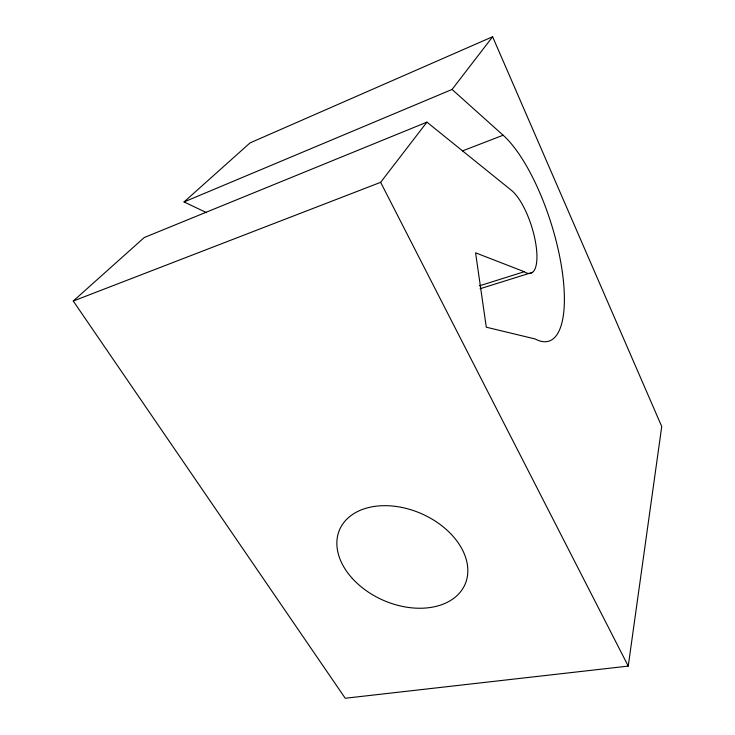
<?xml version="1.0" encoding="UTF-8"?>
<svg xmlns="http://www.w3.org/2000/svg" width="735" height="735" viewBox="0 0 735 735"><rect width="100%" height="100%" fill="white"/><g stroke="black" fill="none" stroke-linecap="round" stroke-linejoin="round"><path stroke-width="1.1" d="M479.431 285.832L524.285 271.72A44.798 14.976 72.3 0 0 535.879 244.314A44.798 14.976 72.3 0 0 511.551 190.439L426.934 122.139L144.271 237.515L73.261 301.028L345.229 698.25L628.241 666.103L661.739 426.511L492.615 36.75L250.038 142.902L184.035 201.941L206.572 212.654M73.261 301.028L380.638 182.326L426.934 122.139M184.035 201.941L452.071 89.45L492.615 36.75M462.48 150.914L503.126 135.222A112.446 37.77 72.4 0 1 561.705 267.816A112.446 37.77 72.4 0 1 535.264 339L486.294 327.204L475.582 252.822L524.285 271.72M480.093 288.736L532.553 272.317M452.071 89.45L503.126 135.222M380.638 182.326L628.241 666.103M352.304 578.408A68.419 47.325 23.6 0 0 463.96 586.585A68.419 47.325 23.6 0 0 390.763 505.891A68.419 47.325 23.6 0 0 352.304 578.408"/></g></svg>
